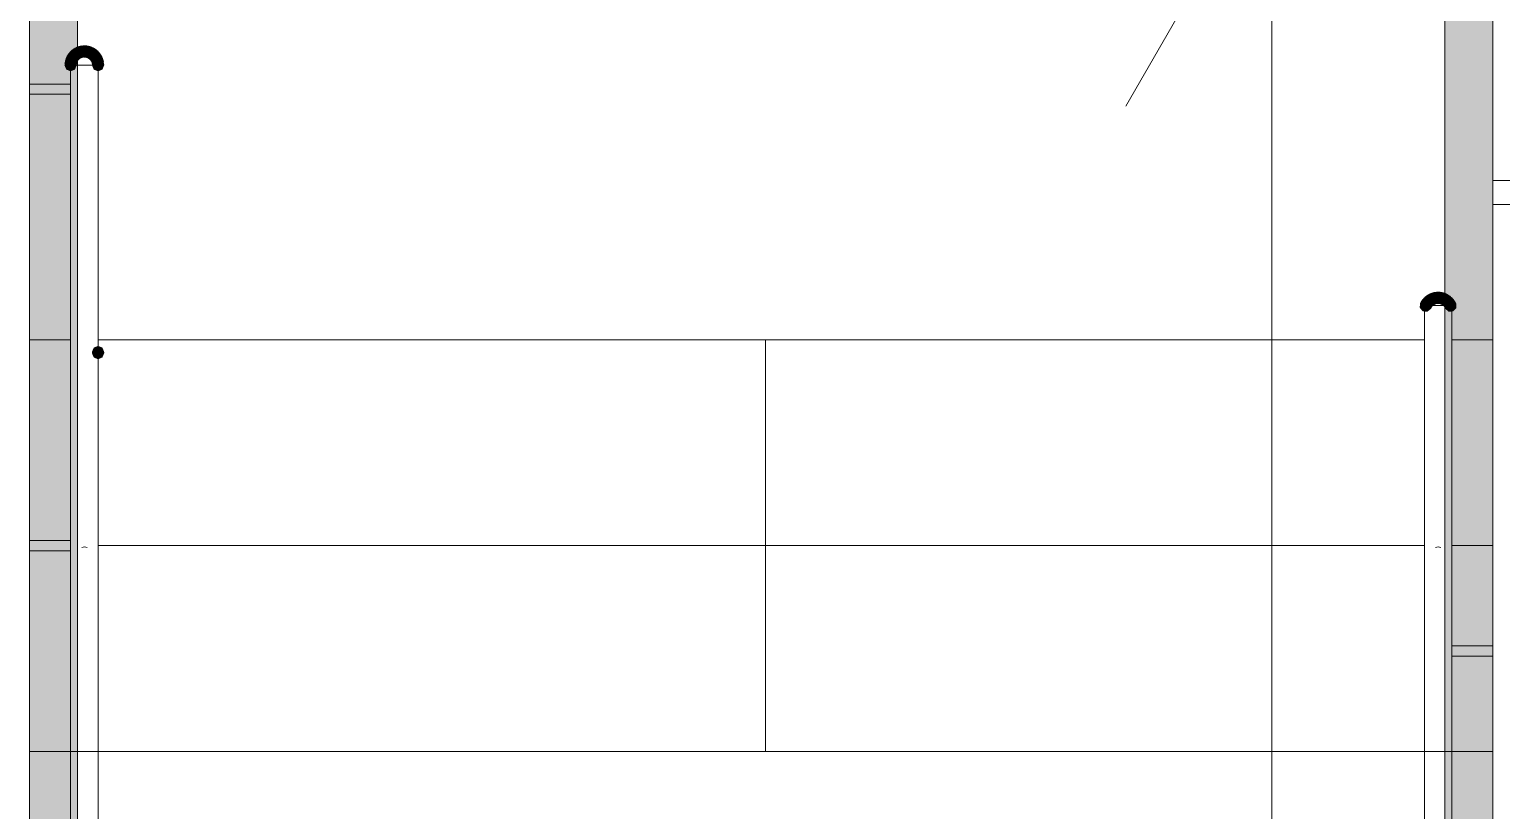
# Model space of a CAD drawing. Header units: millimetres. Extents: x 0 to 1189, y 0 to 841.
# Drawn here: x 634.2 to 655.65, y 350.22 to 361.6 of the extents above; entities that cross this region are included whole.
import ezdxf

# ---------------------------------------------------------------- set-up
doc = ezdxf.new("R2010")
doc.units = ezdxf.units.MM

msp = doc.modelspace()

# ---------------------------------------------------------------- hatches: boundary and pattern name
at = {"true_color": 0xf1d696}
h = msp.add_hatch(color=41, dxfattribs=at)
h.dxf.hatch_style = 2
h.paths.add_polyline_path([(634.90197, 313.004249), (634.201969, 313.004249), (634.201969, 369.504335), (634.90197, 369.504335)])
h = msp.add_hatch(color=41, dxfattribs=at)
h.dxf.hatch_style = 2
h.paths.add_polyline_path([(654.827, 369.504335), (655.527001, 369.504335), (655.527001, 313.004249), (654.827, 313.004249)])
h = msp.add_hatch(color=7)
h.dxf.hatch_style = 2
h.paths.add_polyline_path([(634.718657, 361.145151), (634.728889, 361.077074), (634.784142, 361.036009), (634.852218, 361.046241), (634.893283, 361.101494), (634.885051, 361.177571), (634.829798, 361.218635), (634.761721, 361.208403)])
h = msp.add_hatch(color=7)
h.dxf.hatch_style = 2
h.paths.add_polyline_path([(634.720657, 361.153151), (634.730889, 361.085074), (634.786142, 361.044009), (634.854218, 361.054241), (634.895283, 361.109494), (634.887051, 361.185571), (634.831798, 361.226635), (634.763721, 361.216403)])
h = msp.add_hatch(color=7)
h.dxf.hatch_style = 2
h.paths.add_polyline_path([(634.722657, 361.161151), (634.732889, 361.093074), (634.788142, 361.052009), (634.856218, 361.062241), (634.897283, 361.117494), (634.889051, 361.193571), (634.833798, 361.234635), (634.765721, 361.224403)])
h = msp.add_hatch(color=7)
h.dxf.hatch_style = 2
h.paths.add_polyline_path([(634.729247, 361.182775), (634.728508, 361.113938), (634.776517, 361.064599), (634.845355, 361.063861), (634.894693, 361.11187), (634.898432, 361.187707), (634.850423, 361.237046), (634.781585, 361.237784)])
h = msp.add_hatch(color=7)
h.dxf.hatch_style = 2
h.paths.add_polyline_path([(634.7307, 361.185924), (634.733136, 361.117125), (634.783369, 361.070053), (634.852167, 361.072489), (634.89924, 361.122721), (634.899804, 361.19952), (634.849571, 361.246592), (634.780773, 361.244156)])
h = msp.add_hatch(color=7)
h.dxf.hatch_style = 2
h.paths.add_polyline_path([(634.742828, 361.213975), (634.734246, 361.145671), (634.776317, 361.09118), (634.844622, 361.082599), (634.899112, 361.12467), (634.911694, 361.199974), (634.869622, 361.254464), (634.801318, 361.263046)])
h = msp.add_hatch(color=7)
h.dxf.hatch_style = 2
h.paths.add_polyline_path([(634.735247, 361.197775), (634.734508, 361.128938), (634.782517, 361.079599), (634.851355, 361.078861), (634.900693, 361.12687), (634.904432, 361.202707), (634.856423, 361.252046), (634.787585, 361.252784)])
h = msp.add_hatch(color=7)
h.dxf.hatch_style = 2
h.paths.add_polyline_path([(634.746828, 361.220975), (634.738246, 361.152671), (634.780317, 361.09818), (634.848622, 361.089599), (634.903112, 361.13167), (634.915694, 361.206974), (634.873622, 361.261465), (634.805318, 361.270046)])
h = msp.add_hatch(color=7)
h.dxf.hatch_style = 2
h.paths.add_polyline_path([(634.750828, 361.227975), (634.742246, 361.159671), (634.784317, 361.10518), (634.852622, 361.096599), (634.907112, 361.13867), (634.919694, 361.213974), (634.877622, 361.268465), (634.809318, 361.277046)])
h = msp.add_hatch(color=7)
h.dxf.hatch_style = 2
h.paths.add_polyline_path([(634.754828, 361.234975), (634.746246, 361.166671), (634.788317, 361.112181), (634.856622, 361.103599), (634.911112, 361.14567), (634.923694, 361.220974), (634.881622, 361.275465), (634.813318, 361.284046)])
h = msp.add_hatch(color=7)
h.dxf.hatch_style = 2
h.paths.add_polyline_path([(634.76783, 361.254939), (634.747448, 361.189184), (634.779353, 361.128183), (634.845108, 361.107801), (634.90611, 361.139706), (634.931492, 361.211461), (634.899587, 361.272463), (634.833832, 361.292844)])
h = msp.add_hatch(color=7)
h.dxf.hatch_style = 2
h.paths.add_polyline_path([(634.77283, 361.260939), (634.752448, 361.195184), (634.784353, 361.134183), (634.850108, 361.113801), (634.91111, 361.145706), (634.936492, 361.217461), (634.904587, 361.278463), (634.838832, 361.298844)])
h = msp.add_hatch(color=7)
h.dxf.hatch_style = 2
h.paths.add_polyline_path([(634.773734, 361.261634), (634.758302, 361.194545), (634.794658, 361.136086), (634.861748, 361.120655), (634.920206, 361.157011), (634.940638, 361.231101), (634.904281, 361.289559), (634.837192, 361.304991)])
h = msp.add_hatch(color=7)
h.dxf.hatch_style = 2
h.paths.add_polyline_path([(634.78833, 361.279962), (634.762079, 361.216323), (634.78833, 361.152683), (634.85197, 361.126431), (634.91561, 361.152683), (634.946861, 361.221323), (634.92061, 361.284962), (634.85697, 361.311214)])
h = msp.add_hatch(color=7)
h.dxf.hatch_style = 2
h.paths.add_polyline_path([(634.79333, 361.284962), (634.767079, 361.221323), (634.79333, 361.157683), (634.85697, 361.131431), (634.92061, 361.157683), (634.952861, 361.227323), (634.92661, 361.290962), (634.86297, 361.317214)])
h = msp.add_hatch(color=7)
h.dxf.hatch_style = 2
h.paths.add_polyline_path([(634.79933, 361.290962), (634.773079, 361.227323), (634.79933, 361.163683), (634.86297, 361.137431), (634.92661, 361.163683), (634.958861, 361.233323), (634.93261, 361.296962), (634.86897, 361.323214)])
h = msp.add_hatch(color=7)
h.dxf.hatch_style = 2
h.paths.add_polyline_path([(634.811353, 361.302463), (634.779448, 361.241461), (634.79983, 361.175706), (634.860832, 361.143801), (634.926587, 361.164183), (634.964492, 361.230184), (634.94411, 361.295939), (634.883108, 361.327845)])
h = msp.add_hatch(color=7)
h.dxf.hatch_style = 2
h.paths.add_polyline_path([(634.817353, 361.307463), (634.785448, 361.246461), (634.80583, 361.180706), (634.866832, 361.148801), (634.932587, 361.169183), (634.970492, 361.235184), (634.95011, 361.300939), (634.889108, 361.332845)])
h = msp.add_hatch(color=7)
h.dxf.hatch_style = 2
h.paths.add_polyline_path([(634.828658, 361.316559), (634.792302, 361.258101), (634.807734, 361.191011), (634.866192, 361.154655), (634.933281, 361.170086), (634.976638, 361.233545), (634.961206, 361.300634), (634.902748, 361.336991)])
h = msp.add_hatch(color=7)
h.dxf.hatch_style = 2
h.paths.add_polyline_path([(634.838047, 361.323207), (634.799825, 361.265952), (634.813085, 361.1984), (634.870341, 361.160177), (634.937893, 361.173438), (634.982115, 361.234694), (634.968855, 361.302246), (634.911599, 361.340468)])
h = msp.add_hatch(color=7)
h.dxf.hatch_style = 2
h.paths.add_polyline_path([(634.849317, 361.330465), (634.807246, 361.275975), (634.815828, 361.20767), (634.870318, 361.165599), (634.938623, 361.174181), (634.987694, 361.232671), (634.979112, 361.300975), (634.924622, 361.343046)])
h = msp.add_hatch(color=7)
h.dxf.hatch_style = 2
h.paths.add_polyline_path([(634.856317, 361.334465), (634.814246, 361.279975), (634.822828, 361.21167), (634.877318, 361.169599), (634.945623, 361.178181), (634.994694, 361.236671), (634.986112, 361.304975), (634.931622, 361.347046)])
h = msp.add_hatch(color=7)
h.dxf.hatch_style = 2
h.paths.add_polyline_path([(634.863317, 361.338465), (634.821246, 361.283975), (634.829828, 361.21567), (634.884318, 361.173599), (634.952623, 361.182181), (635.001694, 361.240671), (634.993112, 361.308975), (634.938622, 361.351046)])
h = msp.add_hatch(color=7)
h.dxf.hatch_style = 2
h.paths.add_polyline_path([(634.879517, 361.347046), (634.831508, 361.297707), (634.832247, 361.22887), (634.881585, 361.180861), (634.950423, 361.181599), (635.005432, 361.233938), (635.004693, 361.302775), (634.955355, 361.350784)])
h = msp.add_hatch(color=7)
h.dxf.hatch_style = 2
h.paths.add_polyline_path([(634.890369, 361.351592), (634.840136, 361.30452), (634.8377, 361.235721), (634.884773, 361.185489), (634.953571, 361.183053), (635.011804, 361.233125), (635.01424, 361.301924), (634.967167, 361.352156)])
h = msp.add_hatch(color=7)
h.dxf.hatch_style = 2
h.paths.add_polyline_path([(634.894517, 361.353046), (634.846508, 361.303707), (634.847247, 361.23487), (634.896585, 361.186861), (634.965423, 361.187599), (635.020432, 361.239938), (635.019693, 361.308775), (634.970355, 361.356784)])
h = msp.add_hatch(color=7)
h.dxf.hatch_style = 2
h.paths.add_polyline_path([(634.915142, 361.360636), (634.859889, 361.319571), (634.849657, 361.251494), (634.890721, 361.196242), (634.958798, 361.18601), (635.022051, 361.229074), (635.032283, 361.297151), (634.991219, 361.352404)])
h = msp.add_hatch(color=7)
h.dxf.hatch_style = 2
h.paths.add_polyline_path([(634.923142, 361.362636), (634.867889, 361.321571), (634.857657, 361.253494), (634.898721, 361.198242), (634.966798, 361.18801), (635.030051, 361.231074), (635.040283, 361.299151), (634.999219, 361.354404)])
h = msp.add_hatch(color=7)
h.dxf.hatch_style = 2
h.paths.add_polyline_path([(634.928245, 361.36386), (634.874391, 361.320978), (634.866433, 361.252598), (634.909315, 361.198744), (634.977695, 361.190785), (635.038549, 361.235668), (635.046507, 361.304048), (635.003625, 361.357902)])
h = msp.add_hatch(color=7)
h.dxf.hatch_style = 2
h.paths.add_polyline_path([(634.938142, 361.366636), (634.882889, 361.325571), (634.872657, 361.257494), (634.913721, 361.202242), (634.981798, 361.19201), (635.045051, 361.235074), (635.055283, 361.303151), (635.014219, 361.358404)])
h = msp.add_hatch(color=7)
h.dxf.hatch_style = 2
h.paths.add_polyline_path([(634.956807, 361.370628), (634.897014, 361.33651), (634.878665, 361.27016), (634.912782, 361.210367), (634.979133, 361.192018), (635.046926, 361.227135), (635.065275, 361.293486), (635.031158, 361.353278)])
h = msp.add_hatch(color=7)
h.dxf.hatch_style = 2
h.paths.add_polyline_path([(634.964807, 361.371628), (634.905014, 361.33751), (634.886665, 361.27116), (634.920782, 361.211367), (634.987133, 361.193018), (635.054926, 361.228135), (635.073275, 361.294486), (635.039158, 361.354278)])
h = msp.add_hatch(color=7)
h.dxf.hatch_style = 2
h.paths.add_polyline_path([(634.98397, 361.373323), (634.920408, 361.346885), (634.89397, 361.283323), (634.920408, 361.21976), (634.98397, 361.193323), (635.055533, 361.21976), (635.08197, 361.283323), (635.055533, 361.346885)])
h = msp.add_hatch(color=7)
h.dxf.hatch_style = 2
h.paths.add_polyline_path([(634.980807, 361.372628), (634.921014, 361.33851), (634.902665, 361.27216), (634.936782, 361.212367), (635.003133, 361.194018), (635.070926, 361.229135), (635.089275, 361.295486), (635.055158, 361.355278)])
h = msp.add_hatch(color=7)
h.dxf.hatch_style = 2
h.paths.add_polyline_path([(634.99997, 361.374323), (634.936408, 361.347885), (634.90997, 361.284323), (634.936408, 361.22076), (634.99997, 361.194323), (635.065533, 361.22076), (635.09197, 361.284323), (635.065533, 361.347885)])
h = msp.add_hatch(color=7)
h.dxf.hatch_style = 2
h.paths.add_polyline_path([(635.00197, 361.374323), (634.938408, 361.347885), (634.91197, 361.284323), (634.938408, 361.22076), (635.00197, 361.194323), (635.073533, 361.22076), (635.09997, 361.284323), (635.073533, 361.347885)])
h = msp.add_hatch(color=7)
h.dxf.hatch_style = 2
h.paths.add_polyline_path([(635.021133, 361.373628), (634.954782, 361.355278), (634.920665, 361.295486), (634.939014, 361.229135), (634.998807, 361.195018), (635.073158, 361.212367), (635.107275, 361.27216), (635.088926, 361.33851)])
h = msp.add_hatch(color=7)
h.dxf.hatch_style = 2
h.paths.add_polyline_path([(635.029133, 361.372628), (634.962782, 361.354278), (634.928665, 361.294486), (634.947014, 361.228135), (635.006807, 361.194018), (635.081158, 361.211367), (635.115275, 361.27116), (635.096926, 361.33751)])
h = msp.add_hatch(color=7)
h.dxf.hatch_style = 2
h.paths.add_polyline_path([(635.037133, 361.371628), (634.970782, 361.353278), (634.936665, 361.293486), (634.955014, 361.227135), (635.014807, 361.193018), (635.089158, 361.210367), (635.123275, 361.27016), (635.104926, 361.33651)])
h = msp.add_hatch(color=7)
h.dxf.hatch_style = 2
h.paths.add_polyline_path([(635.045133, 361.370628), (634.978782, 361.352278), (634.944665, 361.292486), (634.963014, 361.226135), (635.022807, 361.192018), (635.097158, 361.209367), (635.131275, 361.26916), (635.112926, 361.33551)])
h = msp.add_hatch(color=7)
h.dxf.hatch_style = 2
h.paths.add_polyline_path([(635.063798, 361.367636), (634.995722, 361.357404), (634.954657, 361.302151), (634.964889, 361.234074), (635.020142, 361.19301), (635.096219, 361.201242), (635.137283, 361.256494), (635.127051, 361.324571)])
h = msp.add_hatch(color=7)
h.dxf.hatch_style = 2
h.paths.add_polyline_path([(635.071798, 361.365636), (635.003722, 361.355404), (634.962657, 361.300151), (634.972889, 361.232074), (635.028142, 361.19101), (635.104219, 361.199242), (635.145283, 361.254494), (635.135051, 361.322571)])
h = msp.add_hatch(color=7)
h.dxf.hatch_style = 2
h.paths.add_polyline_path([(635.082695, 361.36286), (635.014315, 361.354902), (634.971433, 361.301048), (634.979391, 361.232668), (635.033245, 361.189785), (635.108625, 361.195744), (635.151508, 361.249598), (635.143549, 361.317978)])
h = msp.add_hatch(color=7)
h.dxf.hatch_style = 2
h.paths.add_polyline_path([(635.096571, 361.358592), (635.027773, 361.356156), (634.9807, 361.305924), (634.983136, 361.237125), (635.033369, 361.190053), (635.110167, 361.189489), (635.15724, 361.239721), (635.154804, 361.30852)])
h = msp.add_hatch(color=7)
h.dxf.hatch_style = 2
h.paths.add_polyline_path([(635.108423, 361.354046), (635.039586, 361.354784), (634.990247, 361.306775), (634.989508, 361.237938), (635.037517, 361.188599), (635.113355, 361.184861), (635.162693, 361.23287), (635.163432, 361.301707)])
h = msp.add_hatch(color=7)
h.dxf.hatch_style = 2
h.paths.add_polyline_path([(635.115423, 361.351046), (635.046586, 361.351784), (634.997247, 361.303775), (634.996508, 361.234938), (635.044517, 361.185599), (635.120355, 361.181861), (635.169693, 361.22987), (635.170432, 361.298707)])
h = msp.add_hatch(color=7)
h.dxf.hatch_style = 2
h.paths.add_polyline_path([(635.12722, 361.345821), (635.058544, 361.350601), (635.006472, 361.305572), (635.001692, 361.236897), (635.046721, 361.184824), (635.123396, 361.176044), (635.175469, 361.221073), (635.180248, 361.289749)])
h = msp.add_hatch(color=7)
h.dxf.hatch_style = 2
h.paths.add_polyline_path([(635.139623, 361.339465), (635.071318, 361.348046), (635.016828, 361.305975), (635.008247, 361.237671), (635.050318, 361.183181), (635.125622, 361.170599), (635.180112, 361.21267), (635.188694, 361.280975)])
h = msp.add_hatch(color=7)
h.dxf.hatch_style = 2
h.paths.add_polyline_path([(635.151893, 361.332207), (635.084341, 361.345468), (635.027086, 361.307246), (635.013825, 361.239694), (635.052047, 361.182438), (635.125599, 361.165177), (635.182855, 361.2034), (635.196116, 361.270952)])
h = msp.add_hatch(color=7)
h.dxf.hatch_style = 2
h.paths.add_polyline_path([(635.152623, 361.331465), (635.084318, 361.340046), (635.029828, 361.297975), (635.021247, 361.229671), (635.063318, 361.175181), (635.138622, 361.162599), (635.193112, 361.20467), (635.201694, 361.272975)])
h = msp.add_hatch(color=7)
h.dxf.hatch_style = 2
h.paths.add_polyline_path([(635.167282, 361.322559), (635.100192, 361.337991), (635.041734, 361.301634), (635.026302, 361.234545), (635.062659, 361.176086), (635.136748, 361.155655), (635.195206, 361.192011), (635.210638, 361.259101)])
h = msp.add_hatch(color=7)
h.dxf.hatch_style = 2
h.paths.add_polyline_path([(635.179587, 361.313463), (635.113832, 361.333845), (635.05283, 361.301939), (635.032448, 361.236184), (635.064354, 361.175183), (635.136109, 361.149801), (635.19711, 361.181706), (635.217492, 361.247461)])
h = msp.add_hatch(color=7)
h.dxf.hatch_style = 2
h.paths.add_polyline_path([(635.185587, 361.308463), (635.119832, 361.328845), (635.05883, 361.296939), (635.038448, 361.231184), (635.070354, 361.170183), (635.142109, 361.144801), (635.20311, 361.176706), (635.223492, 361.242461)])
h = msp.add_hatch(color=7)
h.dxf.hatch_style = 2
h.paths.add_polyline_path([(635.191587, 361.303463), (635.125832, 361.323845), (635.06483, 361.291939), (635.044448, 361.226184), (635.076354, 361.165183), (635.148109, 361.139801), (635.20911, 361.171706), (635.229492, 361.237461)])
h = msp.add_hatch(color=7)
h.dxf.hatch_style = 2
h.paths.add_polyline_path([(635.20361, 361.292962), (635.13997, 361.319214), (635.076331, 361.292962), (635.050079, 361.229323), (635.076331, 361.165683), (635.14597, 361.133431), (635.20961, 361.159683), (635.235861, 361.223323)])
h = msp.add_hatch(color=7)
h.dxf.hatch_style = 2
h.paths.add_polyline_path([(635.21511, 361.280939), (635.154109, 361.312844), (635.088354, 361.292463), (635.056448, 361.231461), (635.07683, 361.165706), (635.142832, 361.127801), (635.208587, 361.148183), (635.240492, 361.209184)])
h = msp.add_hatch(color=7)
h.dxf.hatch_style = 2
h.paths.add_polyline_path([(635.22011, 361.274939), (635.159109, 361.306844), (635.093354, 361.286463), (635.061448, 361.225461), (635.08183, 361.159706), (635.147832, 361.121801), (635.213587, 361.142183), (635.245492, 361.203184)])
h = msp.add_hatch(color=7)
h.dxf.hatch_style = 2
h.paths.add_polyline_path([(635.22511, 361.268939), (635.164109, 361.300844), (635.098354, 361.280463), (635.066448, 361.219461), (635.08683, 361.153706), (635.152832, 361.115801), (635.218587, 361.136183), (635.250492, 361.197184)])
h = msp.add_hatch(color=7)
h.dxf.hatch_style = 2
h.paths.add_polyline_path([(635.234207, 361.257634), (635.175748, 361.293991), (635.108659, 361.278559), (635.072302, 361.220101), (635.087734, 361.153011), (635.151192, 361.109655), (635.218282, 361.125086), (635.254638, 361.183545)])
h = msp.add_hatch(color=7)
h.dxf.hatch_style = 2
h.paths.add_polyline_path([(635.23511, 361.255939), (635.174109, 361.287844), (635.108354, 361.267463), (635.076448, 361.206461), (635.09683, 361.140706), (635.162832, 361.102801), (635.228587, 361.123182), (635.260492, 361.184184)])
h = msp.add_hatch(color=7)
h.dxf.hatch_style = 2
h.paths.add_polyline_path([(635.249112, 361.236975), (635.194622, 361.279046), (635.126318, 361.270465), (635.084247, 361.215974), (635.092828, 361.14767), (635.151318, 361.098599), (635.219623, 361.107181), (635.261694, 361.161671)])
h = msp.add_hatch(color=7)
h.dxf.hatch_style = 2
h.paths.add_polyline_path([(635.253112, 361.229975), (635.198622, 361.272046), (635.130318, 361.263465), (635.088247, 361.208974), (635.096828, 361.14067), (635.155319, 361.091599), (635.223623, 361.10018), (635.265694, 361.154671)])
h = msp.add_hatch(color=7)
h.dxf.hatch_style = 2
h.paths.add_polyline_path([(635.260112, 361.215975), (635.205622, 361.258046), (635.137318, 361.249464), (635.095247, 361.194974), (635.103828, 361.12667), (635.162319, 361.077599), (635.230623, 361.08618), (635.272694, 361.140671)])
h = msp.add_hatch(color=7)
h.dxf.hatch_style = 2
h.paths.add_polyline_path([(635.261694, 361.213775), (635.212355, 361.261784), (635.143518, 361.261046), (635.095509, 361.211707), (635.096247, 361.14287), (635.148586, 361.087861), (635.217423, 361.088599), (635.265432, 361.137938)])
h = msp.add_hatch(color=7)
h.dxf.hatch_style = 2
h.paths.add_polyline_path([(635.27024, 361.195924), (635.223168, 361.246156), (635.154369, 361.248592), (635.104137, 361.20152), (635.101701, 361.132721), (635.151773, 361.074489), (635.220572, 361.072053), (635.270804, 361.119125)])
h = msp.add_hatch(color=7)
h.dxf.hatch_style = 2
h.paths.add_polyline_path([(635.275508, 361.181047), (635.232625, 361.234901), (635.164245, 361.24286), (635.110391, 361.199977), (635.102433, 361.131598), (635.147315, 361.070744), (635.215695, 361.062785), (635.269549, 361.105667)])
h = msp.add_hatch(color=7)
h.dxf.hatch_style = 2
h.paths.add_polyline_path([(635.281283, 361.163151), (635.240219, 361.218403), (635.172142, 361.228635), (635.116889, 361.187571), (635.106657, 361.119494), (635.149722, 361.056241), (635.217799, 361.046009), (635.273051, 361.087074)])
h = msp.add_hatch(color=7)
h.dxf.hatch_style = 2
h.paths.add_polyline_path([(635.27524, 361.180924), (635.228168, 361.231156), (635.159369, 361.233592), (635.109137, 361.18652), (635.106701, 361.117721), (635.156773, 361.059489), (635.225572, 361.057053), (635.275804, 361.104125)])
h = msp.add_hatch(color=7)
h.dxf.hatch_style = 2
h.paths.add_polyline_path([(635.282508, 361.158047), (635.239625, 361.211901), (635.171245, 361.21986), (635.117391, 361.176977), (635.109433, 361.108597), (635.154315, 361.047743), (635.222695, 361.039785), (635.276549, 361.082667)])
h = msp.add_hatch(color=7)
h.dxf.hatch_style = 2
h.paths.add_polyline_path([(634.71197, 361.084322), (634.738407, 361.02076), (634.80197, 360.994322), (634.865532, 361.02076), (634.89197, 361.084322), (634.865532, 361.155885), (634.80197, 361.182323), (634.738407, 361.155885)])
h = msp.add_hatch(color=7)
h.dxf.hatch_style = 2
h.paths.add_polyline_path([(634.712665, 361.103486), (634.731014, 361.037135), (634.790807, 361.003017), (634.857158, 361.021367), (634.891275, 361.081159), (634.873926, 361.15551), (634.814133, 361.189628), (634.747782, 361.171278)])
h = msp.add_hatch(color=7)
h.dxf.hatch_style = 2
h.paths.add_polyline_path([(634.713665, 361.111486), (634.732014, 361.045135), (634.791807, 361.011017), (634.858158, 361.029367), (634.892275, 361.089159), (634.874926, 361.16351), (634.815133, 361.197628), (634.748782, 361.179278)])
h = msp.add_hatch(color=7)
h.dxf.hatch_style = 2
h.paths.add_polyline_path([(634.714665, 361.119486), (634.733014, 361.053135), (634.792807, 361.019017), (634.859158, 361.037367), (634.893275, 361.097159), (634.875926, 361.17151), (634.816133, 361.205628), (634.749782, 361.187278)])
h = msp.add_hatch(color=7)
h.dxf.hatch_style = 2
h.paths.add_polyline_path([(634.715874, 361.12905), (634.733057, 361.062388), (634.792242, 361.027227), (634.858904, 361.04441), (634.894065, 361.103594), (634.877883, 361.177257), (634.818698, 361.212418), (634.752035, 361.195235)])
h = msp.add_hatch(color=7)
h.dxf.hatch_style = 2
h.paths.add_polyline_path([(635.287276, 361.137486), (635.253158, 361.197278), (635.186807, 361.215628), (635.127015, 361.18151), (635.108665, 361.115159), (635.143783, 361.047367), (635.210134, 361.029017), (635.269926, 361.063135)])
h = msp.add_hatch(color=7)
h.dxf.hatch_style = 2
h.paths.add_polyline_path([(635.290971, 361.110322), (635.264533, 361.173885), (635.20097, 361.200323), (635.137408, 361.173885), (635.11097, 361.110322), (635.137408, 361.03876), (635.20097, 361.012322), (635.264533, 361.03876)])
h = msp.add_hatch(color=7)
h.dxf.hatch_style = 2
h.paths.add_polyline_path([(635.286283, 361.140151), (635.245219, 361.195403), (635.177142, 361.205635), (635.121889, 361.164571), (635.111657, 361.096494), (635.154722, 361.033241), (635.222799, 361.023009), (635.278051, 361.064074)])
h = msp.add_hatch(color=7)
h.dxf.hatch_style = 2
h.paths.add_polyline_path([(635.290276, 361.113486), (635.256158, 361.173278), (635.189807, 361.191628), (635.130015, 361.15751), (635.111665, 361.091159), (635.146783, 361.023367), (635.213134, 361.005017), (635.272926, 361.039135)])
h = msp.add_hatch(color=7)
h.dxf.hatch_style = 2
h.paths.add_polyline_path([(635.291971, 361.094322), (635.265533, 361.157885), (635.20197, 361.184323), (635.138408, 361.157885), (635.11197, 361.094322), (635.138408, 361.02276), (635.20197, 360.996322), (635.265533, 361.02276)])
h = msp.add_hatch(color=7)
h.dxf.hatch_style = 2
h.paths.add_polyline_path([(635.291971, 361.086322), (635.265533, 361.149885), (635.20197, 361.176322), (635.138408, 361.149885), (635.11197, 361.086322), (635.138408, 361.02076), (635.20197, 360.994322), (635.265533, 361.02076)])
h = msp.add_hatch(color=7)
h.dxf.hatch_style = 2
h.paths.add_polyline_path([(654.465757, 357.619986), (654.4589, 357.551487), (654.502331, 357.498074), (654.57083, 357.491217), (654.624243, 357.534648), (654.631243, 357.547648), (654.6381, 357.616147), (654.594669, 357.66956), (654.52617, 357.676417), (654.472757, 357.632986)])
h = msp.add_hatch(color=7)
h.dxf.hatch_style = 2
h.paths.add_polyline_path([(654.47426, 357.635665), (654.465069, 357.56744), (654.506652, 357.512577), (654.574877, 357.503386), (654.62974, 357.544969), (654.63674, 357.556969), (654.645931, 357.625194), (654.604348, 357.680057), (654.536123, 357.689248), (654.48126, 357.647665)])
h = msp.add_hatch(color=7)
h.dxf.hatch_style = 2
h.paths.add_polyline_path([(654.486214, 357.655253), (654.470209, 357.588297), (654.506064, 357.529531), (654.57302, 357.513526), (654.631786, 357.549381), (654.639786, 357.560382), (654.655791, 357.627337), (654.619936, 357.686103), (654.55298, 357.702108), (654.494214, 357.666253)])
h = msp.add_hatch(color=7)
h.dxf.hatch_style = 2
h.paths.add_polyline_path([(654.493269, 357.664929), (654.478477, 357.597695), (654.515388, 357.539586), (654.582622, 357.524794), (654.640731, 357.561705), (654.647731, 357.571705), (654.662523, 357.638939), (654.625612, 357.697048), (654.558378, 357.71184), (654.500269, 357.674929)])
h = msp.add_hatch(color=7)
h.dxf.hatch_style = 2
h.paths.add_polyline_path([(654.506733, 357.68311), (654.484264, 357.618038), (654.514207, 357.55605), (654.579279, 357.533581), (654.641267, 357.563524), (654.671736, 357.637596), (654.641793, 357.699584), (654.576721, 357.722053)])
h = msp.add_hatch(color=7)
h.dxf.hatch_style = 2
h.paths.add_polyline_path([(654.51836, 357.695957), (654.492109, 357.632317), (654.51836, 357.568677), (654.582, 357.542426), (654.64564, 357.568677), (654.678891, 357.639317), (654.65264, 357.702957), (654.589, 357.729208)])
h = msp.add_hatch(color=7)
h.dxf.hatch_style = 2
h.paths.add_polyline_path([(654.529735, 357.707049), (654.499308, 357.645297), (654.521268, 357.580052), (654.583021, 357.549625), (654.648266, 357.571585), (654.686692, 357.640338), (654.664732, 357.705583), (654.60298, 357.736009)])
h = msp.add_hatch(color=7)
h.dxf.hatch_style = 2
h.paths.add_polyline_path([(654.538429, 357.71465), (654.507374, 357.653211), (654.528667, 357.587746), (654.590106, 357.556691), (654.655571, 357.577984), (654.693626, 357.645423), (654.672333, 357.710888), (654.610894, 357.741943)])
h = msp.add_hatch(color=7)
h.dxf.hatch_style = 2
h.paths.add_polyline_path([(654.551689, 357.725553), (654.515332, 357.667095), (654.530764, 357.600006), (654.589222, 357.563649), (654.656312, 357.579081), (654.699668, 357.642539), (654.684236, 357.709629), (654.625778, 357.745985)])
h = msp.add_hatch(color=7)
h.dxf.hatch_style = 2
h.paths.add_polyline_path([(654.558689, 357.730553), (654.522332, 357.672095), (654.537764, 357.605006), (654.596222, 357.568649), (654.663312, 357.584081), (654.706668, 357.647539), (654.691236, 357.714629), (654.632778, 357.750985)])
h = msp.add_hatch(color=7)
h.dxf.hatch_style = 2
h.paths.add_polyline_path([(654.568077, 357.737202), (654.529855, 357.679946), (654.543115, 357.612394), (654.600371, 357.574172), (654.667923, 357.587432), (654.712146, 357.648688), (654.698885, 357.71624), (654.641629, 357.754463)])
h = msp.add_hatch(color=7)
h.dxf.hatch_style = 2
h.paths.add_polyline_path([(654.583751, 357.746816), (654.538722, 357.694743), (654.543502, 357.626068), (654.595574, 357.581039), (654.664249, 357.585819), (654.715278, 357.640891), (654.710499, 357.709566), (654.658426, 357.754595)])
h = msp.add_hatch(color=7)
h.dxf.hatch_style = 2
h.paths.add_polyline_path([(654.589751, 357.749816), (654.544722, 357.697743), (654.549502, 357.629068), (654.601574, 357.584039), (654.670249, 357.588819), (654.721278, 357.643891), (654.716499, 357.712566), (654.664426, 357.757595)])
h = msp.add_hatch(color=7)
h.dxf.hatch_style = 2
h.paths.add_polyline_path([(654.595751, 357.752816), (654.550722, 357.700743), (654.555502, 357.632068), (654.607574, 357.587039), (654.676249, 357.591819), (654.727278, 357.646891), (654.722499, 357.715566), (654.670426, 357.760595)])
h = msp.add_hatch(color=7)
h.dxf.hatch_style = 2
h.paths.add_polyline_path([(654.601751, 357.755816), (654.556722, 357.703743), (654.561502, 357.635068), (654.613574, 357.590039), (654.682249, 357.594819), (654.733278, 357.649891), (654.728499, 357.718566), (654.676426, 357.763595)])
h = msp.add_hatch(color=7)
h.dxf.hatch_style = 2
h.paths.add_polyline_path([(654.614575, 357.76188), (654.565377, 357.713727), (654.564437, 357.644892), (654.61259, 357.595694), (654.681425, 357.594754), (654.735623, 357.644907), (654.736563, 357.713742), (654.68841, 357.76294)])
h = msp.add_hatch(color=7)
h.dxf.hatch_style = 2
h.paths.add_polyline_path([(654.619575, 357.76388), (654.570377, 357.715727), (654.569437, 357.646892), (654.61759, 357.597694), (654.686425, 357.596754), (654.740623, 357.646907), (654.741563, 357.715742), (654.69341, 357.76494)])
h = msp.add_hatch(color=7)
h.dxf.hatch_style = 2
h.paths.add_polyline_path([(654.624575, 357.76588), (654.575377, 357.717727), (654.574437, 357.648892), (654.62259, 357.599694), (654.691425, 357.598754), (654.745623, 357.648907), (654.746563, 357.717742), (654.69841, 357.76694)])
h = msp.add_hatch(color=7)
h.dxf.hatch_style = 2
h.paths.add_polyline_path([(654.641172, 357.77163), (654.585919, 357.730566), (654.575687, 357.662489), (654.616752, 357.607236), (654.684828, 357.597004), (654.744081, 357.639069), (654.754313, 357.707145), (654.713249, 357.762398)])
h = msp.add_hatch(color=7)
h.dxf.hatch_style = 2
h.paths.add_polyline_path([(654.64935, 357.77357), (654.592206, 357.73518), (654.578748, 357.667667), (654.617138, 357.610523), (654.684651, 357.597065), (654.746794, 357.636455), (654.760253, 357.703968), (654.721863, 357.761111)])
h = msp.add_hatch(color=7)
h.dxf.hatch_style = 2
h.paths.add_polyline_path([(654.631751, 357.766816), (654.586722, 357.714743), (654.591502, 357.646068), (654.643574, 357.601039), (654.712249, 357.605819), (654.761278, 357.659891), (654.756499, 357.728566), (654.704426, 357.773595)])
h = msp.add_hatch(color=7)
h.dxf.hatch_style = 2
h.paths.add_polyline_path([(654.65835, 357.77657), (654.601206, 357.73818), (654.587748, 357.670667), (654.626138, 357.613523), (654.693651, 357.600065), (654.755794, 357.639455), (654.769253, 357.706968), (654.730863, 357.764111)])
h = msp.add_hatch(color=7)
h.dxf.hatch_style = 2
h.paths.add_polyline_path([(654.659172, 357.77663), (654.603919, 357.735566), (654.593687, 357.667489), (654.634752, 357.612236), (654.702828, 357.602004), (654.762081, 357.644069), (654.772313, 357.712145), (654.731249, 357.767398)])
h = msp.add_hatch(color=7)
h.dxf.hatch_style = 2
h.paths.add_polyline_path([(654.663172, 357.77763), (654.607919, 357.736566), (654.597687, 357.668489), (654.638752, 357.613236), (654.706828, 357.603004), (654.766081, 357.645069), (654.776313, 357.713145), (654.735249, 357.768398)])
h = msp.add_hatch(color=7)
h.dxf.hatch_style = 2
h.paths.add_polyline_path([(654.689, 357.781317), (654.625438, 357.75488), (654.599, 357.691317), (654.625438, 357.627755), (654.689, 357.601317), (654.756563, 357.627755), (654.783, 357.691317), (654.756563, 357.75488)])
h = msp.add_hatch(color=7)
h.dxf.hatch_style = 2
h.paths.add_polyline_path([(654.671172, 357.77863), (654.615919, 357.737566), (654.605687, 357.669489), (654.646752, 357.614236), (654.714828, 357.604004), (654.774081, 357.646069), (654.784313, 357.714145), (654.743249, 357.769398)])
h = msp.add_hatch(color=7)
h.dxf.hatch_style = 2
h.paths.add_polyline_path([(654.697, 357.782317), (654.633438, 357.75588), (654.607, 357.692317), (654.633438, 357.628755), (654.697, 357.602317), (654.764563, 357.628755), (654.791, 357.692317), (654.764563, 357.75588)])
h = msp.add_hatch(color=7)
h.dxf.hatch_style = 2
h.paths.add_polyline_path([(654.704, 357.783317), (654.640438, 357.75688), (654.614, 357.693317), (654.640438, 357.629755), (654.704, 357.603317), (654.771563, 357.629755), (654.798, 357.693317), (654.771563, 357.75688)])
h = msp.add_hatch(color=7)
h.dxf.hatch_style = 2
h.paths.add_polyline_path([(654.67254, 357.777699), (654.620599, 357.732518), (654.615619, 357.663857), (654.6608, 357.611916), (654.729461, 357.606936), (654.784401, 357.653117), (654.789382, 357.721778), (654.744201, 357.773718)])
h = msp.add_hatch(color=7)
h.dxf.hatch_style = 2
h.paths.add_polyline_path([(654.686172, 357.78063), (654.630919, 357.739566), (654.620687, 357.671489), (654.661752, 357.616236), (654.729828, 357.606004), (654.789081, 357.648069), (654.799313, 357.716145), (654.758249, 357.771398)])
h = msp.add_hatch(color=7)
h.dxf.hatch_style = 2
h.paths.add_polyline_path([(654.712, 357.784317), (654.648438, 357.75788), (654.622, 357.694317), (654.648438, 357.630755), (654.712, 357.604317), (654.778563, 357.630755), (654.805, 357.694317), (654.778563, 357.75788)])
h = msp.add_hatch(color=7)
h.dxf.hatch_style = 2
h.paths.add_polyline_path([(654.715, 357.784317), (654.651438, 357.75788), (654.625, 357.694317), (654.651438, 357.630755), (654.715, 357.604317), (654.782563, 357.630755), (654.809, 357.694317), (654.782563, 357.75788)])
h = msp.add_hatch(color=7)
h.dxf.hatch_style = 2
h.paths.add_polyline_path([(654.719, 357.784317), (654.655438, 357.75788), (654.629, 357.694317), (654.655438, 357.630755), (654.719, 357.604317), (654.786563, 357.630755), (654.813, 357.694317), (654.786563, 357.75788)])
h = msp.add_hatch(color=7)
h.dxf.hatch_style = 2
h.paths.add_polyline_path([(654.723, 357.784317), (654.659438, 357.75788), (654.633, 357.694317), (654.659438, 357.630755), (654.723, 357.604317), (654.789563, 357.630755), (654.816, 357.694317), (654.789563, 357.75788)])
h = msp.add_hatch(color=7)
h.dxf.hatch_style = 2
h.paths.add_polyline_path([(654.726, 357.784317), (654.662438, 357.75788), (654.636, 357.694317), (654.662438, 357.630755), (654.726, 357.604317), (654.790563, 357.630755), (654.817, 357.694317), (654.790563, 357.75788)])
h = msp.add_hatch(color=7)
h.dxf.hatch_style = 2
h.paths.add_polyline_path([(654.728, 357.604317), (654.791563, 357.630755), (654.818, 357.694317), (654.791563, 357.75788), (654.728, 357.784317), (654.663438, 357.75788), (654.637, 357.694317), (654.663438, 357.630755)])
h = msp.add_hatch(color=7)
h.dxf.hatch_style = 2
h.paths.add_polyline_path([(654.732, 357.604317), (654.795563, 357.630755), (654.822, 357.694317), (654.795563, 357.75788), (654.732, 357.784317), (654.664438, 357.75788), (654.638, 357.694317), (654.664438, 357.630755)])
h = msp.add_hatch(color=7)
h.dxf.hatch_style = 2
h.paths.add_polyline_path([(654.735, 357.604317), (654.798563, 357.630755), (654.825, 357.694317), (654.798563, 357.75788), (654.735, 357.784317), (654.668438, 357.75788), (654.642, 357.694317), (654.668438, 357.630755)])
h = msp.add_hatch(color=7)
h.dxf.hatch_style = 2
h.paths.add_polyline_path([(654.739, 357.604317), (654.802563, 357.630755), (654.829, 357.694317), (654.802563, 357.75788), (654.739, 357.784317), (654.671438, 357.75788), (654.645, 357.694317), (654.671438, 357.630755)])
h = msp.add_hatch(color=7)
h.dxf.hatch_style = 2
h.paths.add_polyline_path([(654.743, 357.604317), (654.806563, 357.630755), (654.833, 357.694317), (654.806563, 357.75788), (654.743, 357.784317), (654.675438, 357.75788), (654.649, 357.694317), (654.675438, 357.630755)])
h = msp.add_hatch(color=7)
h.dxf.hatch_style = 2
h.paths.add_polyline_path([(654.75, 357.603317), (654.813563, 357.629755), (654.84, 357.693317), (654.813563, 357.75688), (654.75, 357.783317), (654.682438, 357.75688), (654.656, 357.693317), (654.682438, 357.629755)])
h = msp.add_hatch(color=7)
h.dxf.hatch_style = 2
h.paths.add_polyline_path([(654.71754, 357.607936), (654.786201, 357.612916), (654.831382, 357.664857), (654.826401, 357.733518), (654.774461, 357.778699), (654.7028, 357.774718), (654.657619, 357.722778), (654.662599, 357.654117)])
h = msp.add_hatch(color=7)
h.dxf.hatch_style = 2
h.paths.add_polyline_path([(654.732172, 357.605004), (654.800249, 357.615236), (654.841313, 357.670489), (654.831081, 357.738566), (654.775829, 357.77963), (654.703752, 357.770398), (654.662687, 357.715145), (654.672919, 357.647069)])
h = msp.add_hatch(color=7)
h.dxf.hatch_style = 2
h.paths.add_polyline_path([(654.758, 357.602317), (654.821563, 357.628755), (654.848, 357.692317), (654.821563, 357.75588), (654.758, 357.782317), (654.690438, 357.75588), (654.664, 357.692317), (654.690438, 357.628755)])
h = msp.add_hatch(color=7)
h.dxf.hatch_style = 2
h.paths.add_polyline_path([(654.765, 357.601317), (654.828563, 357.627755), (654.855, 357.691317), (654.828563, 357.75488), (654.765, 357.781317), (654.697438, 357.75488), (654.671, 357.691317), (654.697438, 357.627755)])
h = msp.add_hatch(color=7)
h.dxf.hatch_style = 2
h.paths.add_polyline_path([(654.73254, 357.605936), (654.801201, 357.610916), (654.846382, 357.662857), (654.841401, 357.731518), (654.789461, 357.776699), (654.7178, 357.772718), (654.672619, 357.720778), (654.677599, 357.652117)])
h = msp.add_hatch(color=7)
h.dxf.hatch_style = 2
h.paths.add_polyline_path([(654.75235, 357.602065), (654.819863, 357.615523), (654.858253, 357.672667), (654.844794, 357.74018), (654.787651, 357.77857), (654.715138, 357.766111), (654.676748, 357.708968), (654.690206, 357.641455)])
h = msp.add_hatch(color=7)
h.dxf.hatch_style = 2
h.paths.add_polyline_path([(654.752172, 357.602004), (654.820249, 357.612236), (654.861313, 357.667489), (654.851081, 357.735566), (654.795829, 357.77663), (654.723752, 357.767398), (654.682687, 357.712145), (654.692919, 357.644069)])
h = msp.add_hatch(color=7)
h.dxf.hatch_style = 2
h.paths.add_polyline_path([(654.756172, 357.601004), (654.824249, 357.611236), (654.865313, 357.666489), (654.855081, 357.734566), (654.799829, 357.77563), (654.727752, 357.766398), (654.686687, 357.711145), (654.696919, 357.643069)])
h = msp.add_hatch(color=7)
h.dxf.hatch_style = 2
h.paths.add_polyline_path([(654.741751, 357.605819), (654.810426, 357.601039), (654.862499, 357.646068), (654.867279, 357.714743), (654.82225, 357.766816), (654.749574, 357.773595), (654.697502, 357.728566), (654.692722, 357.659891)])
h = msp.add_hatch(color=7)
h.dxf.hatch_style = 2
h.paths.add_polyline_path([(654.76935, 357.597065), (654.836863, 357.610523), (654.875253, 357.667667), (654.861794, 357.73518), (654.804651, 357.77357), (654.732138, 357.761111), (654.693748, 357.703968), (654.707206, 357.636455)])
h = msp.add_hatch(color=7)
h.dxf.hatch_style = 2
h.paths.add_polyline_path([(654.77435, 357.596065), (654.841863, 357.609523), (654.880253, 357.666667), (654.866794, 357.73418), (654.809651, 357.77257), (654.737138, 357.760111), (654.698748, 357.702968), (654.712206, 357.635455)])
h = msp.add_hatch(color=7)
h.dxf.hatch_style = 2
h.paths.add_polyline_path([(654.763575, 357.598754), (654.83241, 357.599694), (654.880563, 357.648892), (654.879623, 357.717727), (654.830426, 357.76588), (654.756591, 357.76694), (654.708437, 357.717742), (654.709377, 357.648907)])
h = msp.add_hatch(color=7)
h.dxf.hatch_style = 2
h.paths.add_polyline_path([(654.768575, 357.596754), (654.83741, 357.597694), (654.885563, 357.646892), (654.884623, 357.715727), (654.835426, 357.76388), (654.761591, 357.76494), (654.713437, 357.715742), (654.714377, 357.646907)])
h = msp.add_hatch(color=7)
h.dxf.hatch_style = 2
h.paths.add_polyline_path([(654.773575, 357.594754), (654.84241, 357.595694), (654.890563, 357.644892), (654.889623, 357.713727), (654.840426, 357.76188), (654.766591, 357.76294), (654.718437, 357.713742), (654.719377, 357.644907)])
h = msp.add_hatch(color=7)
h.dxf.hatch_style = 2
h.paths.add_polyline_path([(654.765696, 357.598143), (654.833802, 357.58811), (654.889175, 357.629012), (654.899208, 357.697119), (654.858305, 357.752492), (654.785199, 357.765524), (654.729826, 357.724622), (654.719793, 357.656515)])
h = msp.add_hatch(color=7)
h.dxf.hatch_style = 2
h.paths.add_polyline_path([(654.777751, 357.591819), (654.846426, 357.587039), (654.898499, 357.632068), (654.903279, 357.700743), (654.85825, 357.752816), (654.783574, 357.760595), (654.731502, 357.715566), (654.726722, 357.646891)])
h = msp.add_hatch(color=7)
h.dxf.hatch_style = 2
h.paths.add_polyline_path([(654.783751, 357.588819), (654.852426, 357.584039), (654.904499, 357.629068), (654.909279, 357.697743), (654.86425, 357.749816), (654.789574, 357.757595), (654.737502, 357.712566), (654.732722, 357.643891)])
h = msp.add_hatch(color=7)
h.dxf.hatch_style = 2
h.paths.add_polyline_path([(654.789751, 357.585819), (654.858426, 357.581039), (654.910499, 357.626068), (654.915279, 357.694743), (654.87025, 357.746816), (654.795574, 357.754595), (654.743502, 357.709566), (654.738722, 357.640891)])
h = msp.add_hatch(color=7)
h.dxf.hatch_style = 2
h.paths.add_polyline_path([(654.792348, 357.584175), (654.860652, 357.575593), (654.915142, 357.617665), (654.923724, 357.685969), (654.881653, 357.740459), (654.806349, 357.753041), (654.751858, 357.71097), (654.743277, 357.642665)])
h = msp.add_hatch(color=7)
h.dxf.hatch_style = 2
h.paths.add_polyline_path([(654.785384, 357.588177), (654.851139, 357.567795), (654.91214, 357.5997), (654.932522, 357.665455), (654.900617, 357.726457), (654.828862, 357.751839), (654.76786, 357.719934), (654.747479, 357.654179)])
h = msp.add_hatch(color=7)
h.dxf.hatch_style = 2
h.paths.add_polyline_path([(654.797689, 357.579081), (654.864778, 357.563649), (654.923237, 357.600006), (654.938668, 357.667095), (654.902312, 357.725553), (654.828222, 357.745985), (654.769764, 357.709629), (654.754332, 357.642539)])
h = msp.add_hatch(color=7)
h.dxf.hatch_style = 2
h.paths.add_polyline_path([(654.804, 357.574317), (654.870713, 357.557329), (654.930001, 357.592317), (654.946988, 357.65903), (654.912001, 357.718317), (654.837288, 357.741305), (654.778, 357.706317), (654.761013, 357.639605)])
h = msp.add_hatch(color=7)
h.dxf.hatch_style = 2
h.paths.add_polyline_path([(654.801361, 357.575677), (654.865, 357.549426), (654.92864, 357.575677), (654.954892, 357.639317), (654.92864, 357.702957), (654.858, 357.736208), (654.794361, 357.709957), (654.768109, 357.646317)])
h = msp.add_hatch(color=7)
h.dxf.hatch_style = 2
h.paths.add_polyline_path([(654.813735, 357.564585), (654.87898, 357.542625), (654.940733, 357.573052), (654.962692, 357.638297), (654.932266, 357.700049), (654.859021, 357.729009), (654.797268, 357.698583), (654.775308, 357.633338)])
h = msp.add_hatch(color=7)
h.dxf.hatch_style = 2
h.paths.add_polyline_path([(654.808959, 357.568062), (654.868851, 357.53412), (654.935255, 357.552275), (654.969197, 357.612167), (654.951042, 357.678572), (654.88415, 357.721514), (654.817746, 357.703359), (654.783804, 357.643467)])
h = msp.add_hatch(color=7)
h.dxf.hatch_style = 2
h.paths.add_polyline_path([(654.817722, 357.557094), (654.878074, 357.523976), (654.944223, 357.543039), (654.977342, 357.60339), (654.958279, 357.66954), (654.950279, 357.67954), (654.889927, 357.712658), (654.823778, 357.693595), (654.790659, 357.633244), (654.809722, 357.567094)])
h = msp.add_hatch(color=7)
h.dxf.hatch_style = 2
h.paths.add_polyline_path([(654.819071, 357.553998), (654.8755, 357.514567), (654.943319, 357.526387), (654.982751, 357.582817), (654.97093, 357.650636), (654.96393, 357.661636), (654.907501, 357.701068), (654.839682, 357.689247), (654.80025, 357.632817), (654.812071, 357.564998)])
h = msp.add_hatch(color=7)
h.dxf.hatch_style = 2
h.paths.add_polyline_path([(654.828116, 357.540394), (654.885371, 357.502172), (654.952924, 357.515432), (654.991146, 357.572688), (654.977885, 357.64024), (654.969885, 357.65224), (654.91263, 357.690462), (654.845077, 357.677202), (654.806855, 357.619946), (654.820116, 357.552394)])
h = msp.add_hatch(color=7)
h.dxf.hatch_style = 2
h.paths.add_polyline_path([(654.827284, 357.539602), (654.877925, 357.492968), (654.946716, 357.495601), (654.993349, 357.546241), (654.990717, 357.615032), (654.984717, 357.628032), (654.934076, 357.674666), (654.865285, 357.672033), (654.818652, 357.621393), (654.821284, 357.552602)])
h = msp.add_hatch(color=7)
h.dxf.hatch_style = 2
h.paths.add_polyline_path([(635.291971, 356.904316), (635.265533, 356.967879), (635.20197, 356.994316), (635.138408, 356.967879), (635.11197, 356.904316), (635.11197, 356.889316), (635.138408, 356.825753), (635.20197, 356.799316), (635.265533, 356.825753), (635.291971, 356.889316)])

# ---------------------------------------------------------------- linework, layer by layer
at = {"color": 7, "lineweight": 0}
for points in [[(655.527001, 369.754336), (650.176993, 360.487321)], [(634.201969, 369.504335), (634.201969, 312.304248)], [(634.90197, 313.004249), (634.90197, 369.504335)], [(654.827, 369.504335), (654.827, 313.004249)], [(655.527001, 313.004249), (655.527001, 369.504335)], [(634.201969, 363.454326), (634.201969, 343.107295)], [(634.80197, 361.084322), (634.80197, 357.202316)], [(635.20197, 361.084322), (634.80197, 361.084322)], [(634.80197, 361.084322), (634.80197, 357.202316)], [(635.02597, 361.084322), (634.97897, 361.084322)], [(635.20197, 357.202316), (635.20197, 361.084322)], [(635.20197, 361.084322), (635.20197, 357.202316)], [(634.80197, 360.809322), (634.201969, 360.809322)], [(634.201969, 360.659322), (634.80197, 360.659322)], [(655.527001, 359.40432), (657.027004, 359.40432)], [(657.027004, 359.054319), (655.527001, 359.054319)], [(655.527001, 359.054319), (655.527001, 311.804247)], [(654.527, 357.584317), (654.527, 353.616311)], [(654.927001, 357.584317), (654.527, 357.584317)], [(654.527, 357.584317), (654.527, 351.189307)], [(654.539, 357.562317), (654.545, 357.577317)], [(654.706, 357.584317), (654.727, 357.584317)], [(654.727, 357.584317), (654.748, 357.584317)], [(654.915001, 357.562317), (654.909001, 357.577317)], [(654.927001, 353.616311), (654.927001, 357.584317)], [(654.927001, 357.584317), (654.927001, 351.189307)], [(654.527, 357.494317), (654.528, 357.512317)], [(654.528, 357.512317), (654.53, 357.530317)], [(654.53, 357.530317), (654.534, 357.546317)], [(654.534, 357.546317), (654.539, 357.562317)], [(654.920001, 357.546317), (654.915001, 357.562317)], [(654.924001, 357.530317), (654.920001, 357.546317)], [(654.926001, 357.512317), (654.924001, 357.530317)], [(654.927001, 357.494317), (654.926001, 357.512317)], [(634.80197, 357.185316), (634.80197, 357.202316)], [(634.80197, 357.202316), (634.80197, 356.978316)], [(634.80197, 357.157316), (634.80197, 357.185316)], [(634.80197, 357.129316), (634.80197, 357.157316)], [(635.20197, 357.202316), (635.20197, 357.174316)], [(635.20197, 357.202316), (635.20197, 356.978316)], [(635.20197, 357.174316), (635.20197, 357.146316)], [(635.20197, 357.146316), (635.20197, 357.118316)], [(634.80197, 357.084316), (634.201969, 357.084316)], [(634.80197, 357.102316), (634.80197, 357.129316)], [(634.80197, 357.074316), (634.80197, 357.102316)], [(634.80197, 357.046316), (634.80197, 357.074316)], [(634.80197, 357.019316), (634.80197, 357.046316)], [(634.80197, 356.992316), (634.80197, 357.019316)], [(634.80197, 356.966316), (634.80197, 356.992316)], [(634.80197, 356.978316), (634.80197, 351.189307)], [(634.80197, 356.940316), (634.80197, 356.966316)], [(634.80197, 356.914316), (634.80197, 356.940316)], [(635.20197, 357.118316), (635.20197, 357.090316)], [(635.20197, 357.090316), (635.20197, 357.063316)], [(654.527, 357.084316), (635.20197, 357.084316)], [(635.20197, 357.063316), (635.20197, 357.035316)], [(635.20197, 357.035316), (635.20197, 357.008316)], [(635.20197, 357.008316), (635.20197, 356.982316)], [(635.20197, 356.982316), (635.20197, 356.955316)], [(635.20197, 356.978316), (635.20197, 351.189307)], [(635.20197, 356.955316), (635.20197, 356.929316)], [(635.20197, 356.929316), (635.20197, 356.904316)], [(644.924985, 357.084316), (644.924985, 351.084307)], [(655.527001, 357.084316), (654.927001, 357.084316)], [(634.80197, 356.889316), (634.80197, 356.914316)], [(634.80197, 356.889316), (634.80197, 353.616311)], [(635.20197, 353.616311), (635.20197, 356.889316)], [(634.80197, 354.159312), (634.201969, 354.159312)], [(634.201969, 354.009312), (634.80197, 354.009312)], [(634.96297, 354.055312), (635.00197, 354.064312)], [(635.00197, 354.064312), (635.04097, 354.055312)], [(654.527, 354.084312), (635.20197, 354.084312)], [(654.727, 354.064312), (654.688, 354.055312)], [(654.766, 354.055312), (654.727, 354.064312)], [(655.527001, 354.084312), (654.927001, 354.084312)], [(655.527001, 352.622309), (654.927001, 352.622309)], [(654.927001, 352.472309), (655.527001, 352.472309)], [(634.80197, 350.966307), (634.80197, 351.189307)], [(635.20197, 350.966307), (635.20197, 351.189307)], [(654.527, 350.966307), (654.527, 351.189307)], [(654.927001, 350.966307), (654.927001, 351.189307)], [(655.527001, 351.084307), (634.201969, 351.084307)], [(634.80197, 350.966307), (634.80197, 347.084301)], [(635.20197, 350.966307), (635.20197, 347.084301)], [(654.527, 350.966307), (654.527, 347.084301)], [(654.927001, 350.966307), (654.927001, 347.084301)]]:
    msp.add_lwpolyline(points, dxfattribs=at)
at = {"color": 144, "lineweight": 0, "true_color": 0x0077b0}
msp.add_lwpolyline([(652.304997, 368.011333), (652.304997, 344.973298)], dxfattribs=at)

doc.saveas('drawing.dxf')
